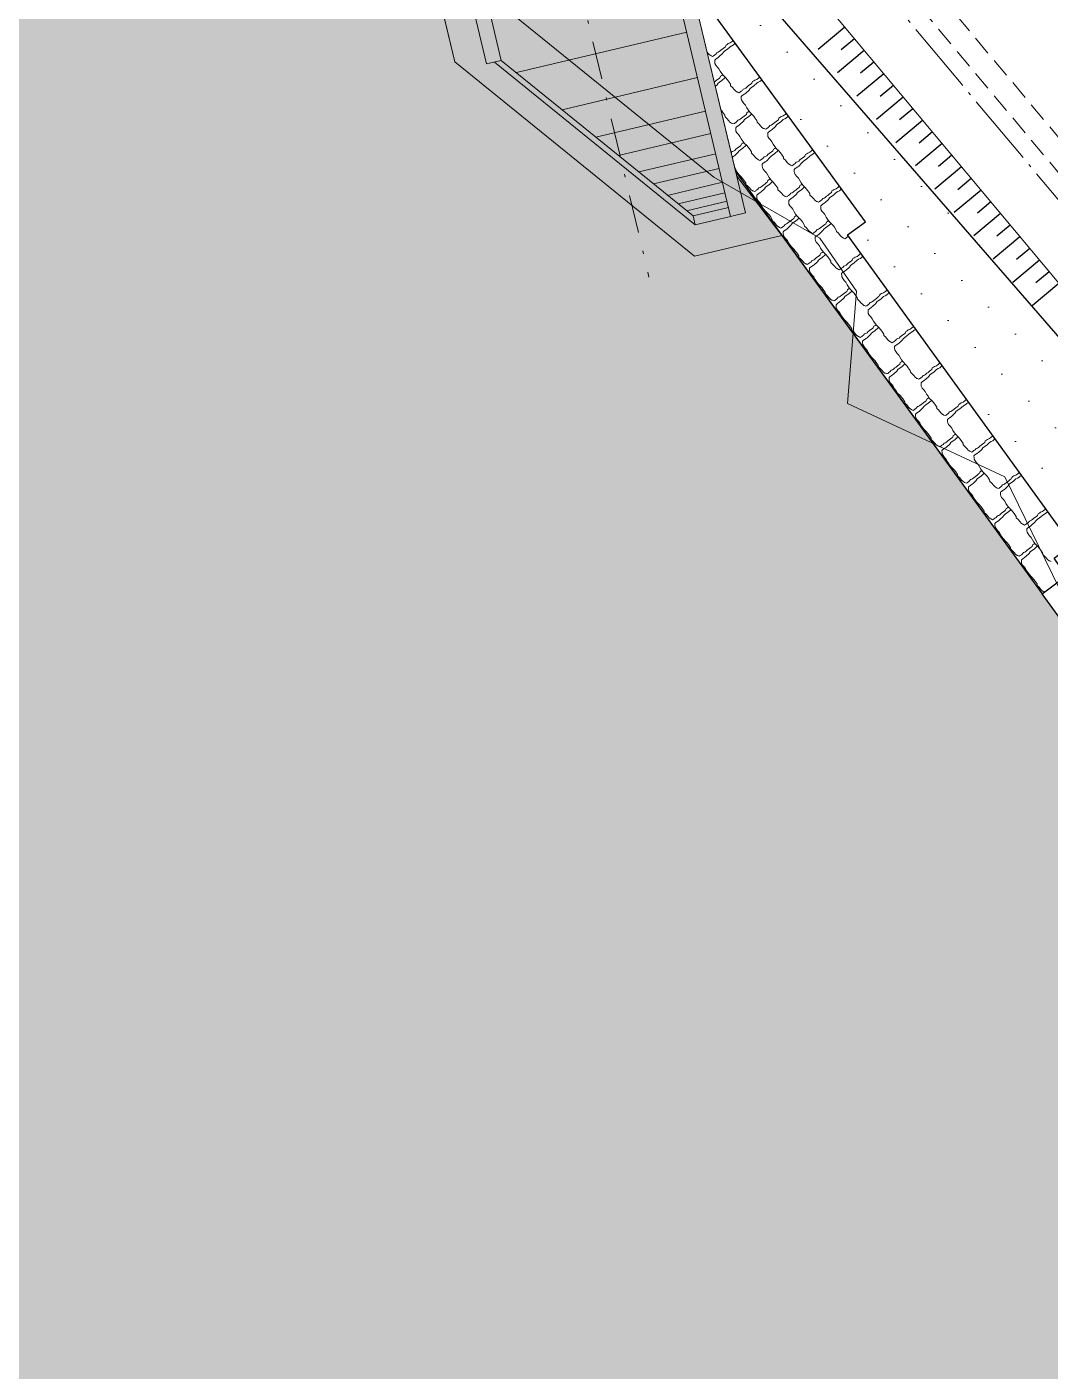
# Model space of a CAD drawing. Header units: millimetres. Extents: x -335 to 64136, y 248 to 109842.
# Drawn here: x 62471.41 to 62505.11, y 108482.03 to 108526.31 of the extents above; entities that cross this region are included whole.
import ezdxf

# ---------------------------------------------------------------- set-up
doc = ezdxf.new("R2010")
doc.units = ezdxf.units.MM
doc.header["$MEASUREMENT"] = 0
for name, pattern in [('ACAD_ISO04W100', [30, 24, -3, 0, -3]), ('NASCOSTA', [9.525, 6.35, -3.175]), ('TRATTOPUNTO2', [0.5, 0.25, -0.125, 0, -0.125])]:
    doc.linetypes.add(name, pattern=pattern)
for name, color, linetype in [('colore lago', 131, 'Continuous'), ('Limite fiume', 6, 'Continuous'), ('LIN010CO', 2, 'Continuous'), ('LIN010TR', 2, 'NASCOSTA'), ('LIN018CO', 6, 'Continuous'), ('LIN018TR', 6, 'NASCOSTA'), ('LIN025CO', 7, 'Continuous'), ('sezioni', 7, 'Continuous'), ('TRATTCOLO-30', 253, 'Continuous'), ('TRATTCOLO-32', 255, 'Continuous')]:
    doc.layers.add(name, color=color, linetype=linetype)
doc.layers.add('Colori bordi', color=5, linetype='Continuous', plot=False)

# ---------------------------------------------------------------- blocks, each defined once
blk = doc.blocks.new('CONTORNO')
at = {"layer": 'Colori bordi', "lineweight": 0, "ltscale": 2, "flags": 128}
blk.add_lwpolyline([(18.407, -96.98), (19.153, -100.108), (27.051, -106.511), (29.932, -105.824), (28.44, -103.877), (26.165, -94.334)], dxfattribs=at)

msp = doc.modelspace()

# ---------------------------------------------------------------- hatches: boundary and pattern name
at = {"layer": 'colore lago', "linetype": 'Continuous', "lineweight": 0}
msp.add_hatch(color=256, dxfattribs=at).paths.add_polyline_path([(62547.91499, 108426.77702), (62544.89699, 108437.007), (62544.49299, 108444.65101), (62545.35599, 108452.69902), (62543.608, 108459.60602), (62537.06, 108468.43101), (62530.397, 108473.86201), (62527.61, 108478.06302), (62523.513, 108483.36202), (62517.305, 108489.50902), (62515.162, 108489.28302), (62513.59, 108490.98702), (62513.852, 108495.24602), (62504.85244, 108507.64068), (62496.28243, 108519.44374), (62493.40134, 108518.75703), (62485.50323, 108525.16045), (62484.75786, 108528.28761), (62471.39669, 108544.2803), (62471.5206, 108544.38094), (62471.307, 108544.63003), (62466.582, 108550.14002), (62461.32301, 108555.66903), (62452.23401, 108564.90801), (62445.975, 108571.35503), (62438.59701, 108578.99302), (62431.96801, 108586.05103), (62422.75901, 108596.38303), (62419.61401, 108600.43002), (62408.57901, 108615.91203), (62402.88304, 108625.04872), (62402.43049, 108624.76773), (62397.58935, 108621.76185), (62392.27136, 108618.45989), (62379.58201, 108610.58103), (62385.61987, 108600.91979), (62400.115, 108577.72602), (62397.69103, 108576.19992), (62399.555, 108573.01303), (62400.542, 108570.99702), (62402.182, 108566.64503), (62403.779, 108562.37603), (62405.518, 108558.22802), (62408.196, 108552.88803), (62411.192, 108547.80703), (62415.156, 108541.54003), (62417.6769, 108537.48116), (62418.985, 108535.37502), (62423.804, 108527.74001), (62427.40072, 108522.06605), (62428.917, 108522.33003), (62431.999, 108520.48303), (62435.209, 108517.10302), (62435.248, 108508.37502), (62442.532, 108497.74502), (62448.327, 108490.27102), (62457.902, 108478.10602), (62469.007, 108462.33101), (62468.88999, 108461.98075), (62477.15199, 108449.84302), (62486.86399, 108436.01101), (62496.88899, 108418.53603), (62504.80013, 108403.97449), (62555.46812, 108403.97449), (62553.62499, 108410.28502), (62549.50299, 108421.57802)])
at = {"layer": 'LIN010CO', "linetype": 'Continuous', "lineweight": 0}
h = msp.add_hatch(dxfattribs=at)
h.set_pattern_fill('DOTS', color=256, scale=20, angle=-45.000005, style=0)
h.set_pattern_definition([(314.9999951, (171133.6853, 46447.6744), (1.325825253, 0.441941625), [0, -1.25])])
h.paths.add_polyline_path([(62504.87832, 108507.60503), (62505.74161, 108508.23184), (62505.35398, 108508.79478), (62505.96296, 108509.25609), (62498.59723, 108519.41793), (62499.16699, 108519.9112), (62493.89378, 108527.02036), (62493.51426, 108526.74447), (62492.51579, 108530.93352), (62507.54294, 108513.61599), (62507.73699, 108513.77811), (62513.18672, 108507.25504), (62513.38076, 108507.41715), (62516.50372, 108503.67913), (62516.0634, 108503.31126), (62524.71508, 108494.74543), (62523.71587, 108493.89952), (62524.20145, 108493.33043), (62513.852, 108495.24602)])
at = {"layer": 'TRATTCOLO-30', "linetype": 'Continuous', "lineweight": 0}
h = msp.add_hatch(color=256, dxfattribs=at)
h.dxf.hatch_style = 1
h.paths.add_polyline_path([(62492.51575, 108530.93355), (62491.79656, 108531.79438), (62491.64349, 108532.43658), (62488.64742, 108531.72246), (62491.33929, 108520.42883), (62493.40131, 108518.75705), (62496.28239, 108519.44377), (62494.79024, 108521.39103)])
h.paths.add_polyline_path([(62488.64742, 108531.72246), (62485.16498, 108530.89241), (62485.62046, 108528.98146), (62484.75782, 108528.28764), (62485.50319, 108525.16047), (62491.33929, 108520.42883)])

# ---------------------------------------------------------------- linework, layer by layer
at = {"layer": 'Colori bordi', "linetype": 'Continuous', "lineweight": 0, "flags": 128}
for points in [[(62513.852, 108495.24602), (62504.85244, 108507.64068), (62496.28243, 108519.44374), (62493.40134, 108518.75703), (62485.50323, 108525.16045), (62484.75786, 108528.28761)], [(62507.206, 108504.157), (62503.622, 108511.48801), (62498.446, 108513.908), (62498.734, 108517.605), (62497.529, 108519.355), (62494.043, 108521.362), (62486.495, 108527.481)]]:
    msp.add_lwpolyline(points, dxfattribs=at)
at = {"layer": 'Limite fiume', "color": 2, "linetype": 'Continuous'}
msp.add_line((62494.75202, 108521.55149), (62504.85244, 108507.64068), dxfattribs=at)
at = {"layer": 'Limite fiume', "color": 2, "linetype": 'Continuous', "flags": 128}
msp.add_lwpolyline([(62504.85244, 108507.64068), (62505.64622, 108508.22919), (62505.25094, 108508.8117), (62505.82974, 108509.251), (62498.44072, 108519.45732), (62499.03421, 108519.89023), (62493.88713, 108526.95035), (62493.52836, 108526.68531), (62492.51579, 108530.93352), (62507.54294, 108513.61599), (62507.73699, 108513.77811), (62513.18672, 108507.25504), (62513.38076, 108507.41715), (62516.50372, 108503.67913), (62516.0634, 108503.31126), (62524.66263, 108494.70167), (62523.71587, 108493.89952), (62524.20145, 108493.33043), (62513.852, 108495.24602)], close=True, dxfattribs=at)
at = {"layer": 'LIN010CO', "linetype": 'Continuous', "lineweight": 0}
for p, q in [((62493.14422, 108526.14045), (62487.53235, 108524.80285)), ((62487.03422, 108525.20671), (62493.35454, 108520.08249)), ((62493.50114, 108524.643), (62489.04081, 108523.57986)), ((62493.76494, 108523.53623), (62490.1557, 108522.67596)), ((62493.94125, 108522.79656), (62490.9008, 108522.07186)), ((62494.09917, 108522.13399), (62491.56825, 108521.53073)), ((62494.21443, 108521.65044), (62492.05534, 108521.13582)), ((62494.3236, 108521.19242), (62492.51673, 108520.76174)), ((62494.40541, 108520.84921), (62492.86247, 108520.48144)), ((62494.47163, 108520.57136), (62493.14235, 108520.25452)), ((62494.52184, 108520.36072), (62493.35454, 108520.08249)), ((62493.35454, 108520.08249), (62493.42409, 108519.79067))]:
    msp.add_line(p, q, dxfattribs=at)
at = {"layer": 'LIN010CO', "linetype": 'Continuous', "lineweight": 0, "flags": 128}
for points in [[(62493.81694, 108525.47461), (62493.84069, 108525.44659), (62493.87948, 108525.40397), (62493.93389, 108525.36664), (62493.93389, 108525.36664), (62493.95165, 108525.36045), (62493.99347, 108525.33975), (62494.02573, 108525.35762), (62494.04653, 108525.37336), (62494.06733, 108525.38909), (62494.10476, 108525.41741), (62494.13691, 108525.46137), (62494.17963, 108525.47406), (62494.21605, 108525.49508), (62494.25866, 108525.53385), (62494.30025, 108525.56532), (62494.34601, 108525.59994), (62494.39176, 108525.63456), (62494.42088, 108525.65659), (62494.43942, 108525.70987), (62494.48001, 108525.73403), (62494.51328, 108525.75921), (62494.57994, 108525.78348), (62494.63817, 108525.82754), (62494.67662, 108525.86317), (62494.67712, 108525.86675)], [(62494.75369, 108525.76171), (62494.74058, 108525.76476), (62494.71979, 108525.74903), (62494.6855, 108525.71654), (62494.62929, 108525.6871), (62494.58039, 108525.65664), (62494.48686, 108525.5728), (62494.40469, 108525.51716), (62494.35893, 108525.48255), (62494.32577, 108525.43129), (62494.21875, 108525.33069), (62494.18548, 108525.30551), (62494.09914, 108525.24674), (62494.06901, 108525.2174), (62494.07036, 108525.14646), (62494.07576, 108525.10475), (62494.10522, 108525.04853), (62494.15659, 108524.98927), (62494.20797, 108524.93001), (62494.249, 108524.84984), (62494.29835, 108524.77597), (62494.35187, 108524.70524), (62494.43045, 108524.62731), (62494.47868, 108524.57222), (62494.5196, 108524.51813), (62494.58469, 108524.42345), (62494.58907, 108524.37444), (62494.65192, 108524.31731), (62494.71273, 108524.24557), (62494.75152, 108524.20295), (62494.80593, 108524.16562), (62494.80593, 108524.16562), (62494.82369, 108524.15943), (62494.86551, 108524.13873), (62494.89778, 108524.1566), (62494.91857, 108524.17234), (62494.93937, 108524.18807), (62494.9768, 108524.21639), (62495.00895, 108524.26035), (62495.05167, 108524.27304), (62495.0881, 108524.29406), (62495.1307, 108524.33283), (62495.17229, 108524.3643), (62495.21805, 108524.39892), (62495.2638, 108524.43354), (62495.29292, 108524.45557), (62495.31146, 108524.50885), (62495.35205, 108524.53301), (62495.38532, 108524.55819), (62495.45198, 108524.58246), (62495.51022, 108524.62652), (62495.54866, 108524.66215), (62495.54972, 108524.66981)], [(62494.05256, 108524.48606), (62494.07663, 108524.50797), (62494.11822, 108524.53944), (62494.16397, 108524.57405), (62494.20973, 108524.60867), (62494.23884, 108524.6307), (62494.25739, 108524.68398), (62494.29797, 108524.70815), (62494.33085, 108524.73302)], [(62494.41594, 108524.64171), (62494.39836, 108524.63076), (62494.30483, 108524.54691), (62494.22265, 108524.49128), (62494.1769, 108524.45666), (62494.14374, 108524.4054), (62494.08496, 108524.35015)], [(62495.63, 108524.5597), (62495.61262, 108524.56374), (62495.59183, 108524.54801), (62495.55754, 108524.51552), (62495.50133, 108524.48608), (62495.45243, 108524.45562), (62495.3589, 108524.37178), (62495.27673, 108524.31614), (62495.23097, 108524.28153), (62495.19781, 108524.23027), (62495.09079, 108524.12967), (62495.05752, 108524.10449), (62494.97118, 108524.04571), (62494.94105, 108524.01638), (62494.94241, 108523.94544), (62494.9478, 108523.90373), (62494.97726, 108523.84751), (62495.02863, 108523.78825), (62495.08001, 108523.72899), (62495.12104, 108523.64882), (62495.17039, 108523.57495), (62495.22391, 108523.50422), (62495.30249, 108523.42629), (62495.35072, 108523.3712), (62495.39164, 108523.31711), (62495.45673, 108523.22243), (62495.46111, 108523.17342), (62495.52396, 108523.11629), (62495.58478, 108523.04455), (62495.62356, 108523.00193), (62495.67797, 108522.9646), (62495.67797, 108522.9646), (62495.69573, 108522.95841), (62495.73755, 108522.93771), (62495.76982, 108522.95558), (62495.79061, 108522.97132), (62495.81141, 108522.98705), (62495.84884, 108523.01537), (62495.881, 108523.05932), (62495.92371, 108523.07202), (62495.96014, 108523.09304), (62496.00274, 108523.13181), (62496.04434, 108523.16328), (62496.09009, 108523.1979), (62496.13584, 108523.23252), (62496.16496, 108523.25454), (62496.18351, 108523.30783), (62496.22409, 108523.33199), (62496.25736, 108523.35717), (62496.32403, 108523.38144), (62496.38226, 108523.4255), (62496.4207, 108523.46113), (62496.42233, 108523.47288)], [(62494.26903, 108523.57787), (62494.29664, 108523.54633), (62494.33756, 108523.49224), (62494.40265, 108523.39757), (62494.40704, 108523.34855), (62494.46988, 108523.29142), (62494.5307, 108523.21968), (62494.56949, 108523.17707), (62494.6239, 108523.13973), (62494.6239, 108523.13973), (62494.64166, 108523.13354), (62494.68348, 108523.11285), (62494.71574, 108523.13071), (62494.73654, 108523.14645), (62494.75734, 108523.16218), (62494.79477, 108523.19051), (62494.82692, 108523.23446), (62494.86964, 108523.24715), (62494.90606, 108523.26817), (62494.94867, 108523.30695), (62494.99026, 108523.33842), (62495.03601, 108523.37303), (62495.08177, 108523.40765), (62495.11088, 108523.42968), (62495.12943, 108523.48296), (62495.17001, 108523.50713), (62495.20289, 108523.532)], [(62495.28798, 108523.44068), (62495.2704, 108523.42974), (62495.17687, 108523.34589), (62495.09469, 108523.29026), (62495.04894, 108523.25564), (62495.01578, 108523.20438), (62494.90876, 108523.10378), (62494.87548, 108523.07861), (62494.78915, 108523.01983), (62494.75902, 108522.99049), (62494.76037, 108522.91955), (62494.76577, 108522.87784), (62494.79522, 108522.82162), (62494.8466, 108522.76236), (62494.89797, 108522.7031), (62494.93901, 108522.62294), (62494.98836, 108522.54906), (62495.04187, 108522.47833), (62495.12045, 108522.40041), (62495.16868, 108522.34531), (62495.2096, 108522.29122), (62495.2747, 108522.19655), (62495.27908, 108522.14753), (62495.34192, 108522.0904), (62495.40274, 108522.01866), (62495.44153, 108521.97605), (62495.49594, 108521.93871), (62495.49594, 108521.93871), (62495.5137, 108521.93252), (62495.55552, 108521.91183), (62495.58778, 108521.92969), (62495.60858, 108521.94543), (62495.62938, 108521.96116), (62495.66681, 108521.98949), (62495.69896, 108522.03344), (62495.74168, 108522.04613), (62495.7781, 108522.06715), (62495.82071, 108522.10593), (62495.8623, 108522.1374), (62495.90806, 108522.17201), (62495.95381, 108522.20663), (62495.98292, 108522.22866), (62496.00147, 108522.28194), (62496.04205, 108522.30611), (62496.07493, 108522.33098)], [(62496.50631, 108523.35769), (62496.48467, 108523.36272), (62496.46387, 108523.34699), (62496.42958, 108523.3145), (62496.37337, 108523.28506), (62496.32447, 108523.2546), (62496.23094, 108523.17075), (62496.14877, 108523.11512), (62496.10301, 108523.08051), (62496.06985, 108523.02925), (62495.96283, 108522.92865), (62495.92956, 108522.90347), (62495.84322, 108522.84469), (62495.8131, 108522.81536), (62495.81445, 108522.74442), (62495.81984, 108522.70271), (62495.8493, 108522.64649), (62495.90067, 108522.58723), (62495.95205, 108522.52797), (62495.99308, 108522.4478), (62496.04244, 108522.37393), (62496.09595, 108522.3032), (62496.17453, 108522.22527), (62496.22276, 108522.17017), (62496.26368, 108522.11609), (62496.32877, 108522.02141), (62496.33316, 108521.9724), (62496.396, 108521.91527), (62496.45682, 108521.84353), (62496.4956, 108521.80091), (62496.55001, 108521.76357), (62496.55001, 108521.76357), (62496.56777, 108521.75739), (62496.60959, 108521.73669), (62496.64186, 108521.75456), (62496.66265, 108521.7703), (62496.68345, 108521.78603), (62496.72089, 108521.81435), (62496.75304, 108521.8583), (62496.79575, 108521.871), (62496.83218, 108521.89202), (62496.87478, 108521.93079), (62496.91638, 108521.96226), (62496.96213, 108521.99688), (62497.00788, 108522.0315), (62497.037, 108522.05352), (62497.05555, 108522.10681), (62497.09613, 108522.13097), (62497.1294, 108522.15615), (62497.19607, 108522.18042), (62497.2543, 108522.22448), (62497.29274, 108522.26011), (62497.29494, 108522.27595)], [(62494.60693, 108522.16023), (62494.61274, 108522.16462), (62494.64489, 108522.20857), (62494.68761, 108522.22127), (62494.72403, 108522.24228), (62494.76663, 108522.28106), (62494.80823, 108522.31253), (62494.85398, 108522.34715), (62494.89973, 108522.38176), (62494.92885, 108522.40379), (62494.9474, 108522.45708), (62494.98798, 108522.48124), (62495.02086, 108522.50611)], [(62495.10594, 108522.4148), (62495.08836, 108522.40385), (62494.99483, 108522.32), (62494.91266, 108522.26437), (62494.86691, 108522.22975), (62494.83374, 108522.17849), (62494.72672, 108522.0779), (62494.69345, 108522.05272), (62494.64106, 108522.01705)], [(62496.16002, 108522.23966), (62496.14244, 108522.22872), (62496.04891, 108522.14487), (62495.96673, 108522.08924), (62495.92098, 108522.05462), (62495.88782, 108522.00336), (62495.7808, 108521.90276), (62495.74752, 108521.87759), (62495.66119, 108521.81881), (62495.63106, 108521.78947), (62495.63241, 108521.71853), (62495.63781, 108521.67682), (62495.66726, 108521.6206), (62495.71864, 108521.56134), (62495.77002, 108521.50208), (62495.81105, 108521.42192), (62495.8604, 108521.34804), (62495.91391, 108521.27731), (62495.9925, 108521.19939), (62496.04072, 108521.14429), (62496.08164, 108521.0902), (62496.14674, 108520.99553), (62496.15112, 108520.94651), (62496.21396, 108520.88938), (62496.27478, 108520.81764), (62496.31357, 108520.77502), (62496.36798, 108520.73769), (62496.36798, 108520.73769), (62496.38574, 108520.7315), (62496.42756, 108520.71081), (62496.45982, 108520.72867), (62496.48062, 108520.74441), (62496.50142, 108520.76014), (62496.53885, 108520.78847), (62496.571, 108520.83242), (62496.61372, 108520.84511), (62496.65014, 108520.86613), (62496.69275, 108520.90491), (62496.73434, 108520.93638), (62496.7801, 108520.97099), (62496.82585, 108521.00561), (62496.85497, 108521.02764), (62496.87351, 108521.08092), (62496.9141, 108521.10509), (62496.94697, 108521.12996)], [(62497.38262, 108522.15568), (62497.35671, 108522.1617), (62497.33591, 108522.14597), (62497.30162, 108522.11348), (62497.24542, 108522.08404), (62497.19651, 108522.05358), (62497.10298, 108521.96973), (62497.02081, 108521.9141), (62496.97506, 108521.87949), (62496.94189, 108521.82823), (62496.83487, 108521.72763), (62496.8016, 108521.70245), (62496.71526, 108521.64367), (62496.68514, 108521.61434), (62496.68649, 108521.5434), (62496.69188, 108521.50169), (62496.72134, 108521.44547), (62496.77271, 108521.38621), (62496.82409, 108521.32695), (62496.86512, 108521.24678), (62496.91448, 108521.17291), (62496.96799, 108521.10218), (62497.04657, 108521.02425), (62497.0948, 108520.96915), (62497.13572, 108520.91507), (62497.20081, 108520.82039), (62497.2052, 108520.77138), (62497.26804, 108520.71425), (62497.32886, 108520.64251), (62497.36764, 108520.59989), (62497.42205, 108520.56255), (62497.42205, 108520.56255), (62497.43982, 108520.55637), (62497.48164, 108520.53567), (62497.5139, 108520.55354), (62497.5347, 108520.56928), (62497.55549, 108520.58501), (62497.59293, 108520.61333), (62497.62508, 108520.65728), (62497.6678, 108520.66998), (62497.70422, 108520.69099), (62497.74682, 108520.72977), (62497.78842, 108520.76124), (62497.83417, 108520.79586), (62497.87992, 108520.83048), (62497.90904, 108520.8525), (62497.92759, 108520.90579), (62497.96817, 108520.92995), (62498.00145, 108520.95513), (62498.06811, 108520.9794), (62498.12634, 108521.02346), (62498.16479, 108521.05909), (62498.16754, 108521.07902)], [(62494.72739, 108521.65485), (62494.75697, 108521.59705), (62494.80633, 108521.52317), (62494.85984, 108521.45245), (62494.93842, 108521.37452), (62494.98665, 108521.31942), (62495.02757, 108521.26534), (62495.09266, 108521.17066), (62495.09705, 108521.12164), (62495.15989, 108521.06452), (62495.22071, 108520.99278), (62495.25949, 108520.95016), (62495.3139, 108520.91282), (62495.3139, 108520.91282), (62495.33167, 108520.90663), (62495.37349, 108520.88594), (62495.40575, 108520.90381), (62495.42655, 108520.91954), (62495.44734, 108520.93528), (62495.48478, 108520.9636), (62495.51693, 108521.00755), (62495.55965, 108521.02025), (62495.59607, 108521.04126), (62495.63867, 108521.08004), (62495.68027, 108521.11151), (62495.72602, 108521.14613), (62495.77177, 108521.18074), (62495.80089, 108521.20277), (62495.81944, 108521.25606), (62495.86002, 108521.28022), (62495.8929, 108521.30509)], [(62495.97798, 108521.21378), (62495.96041, 108521.20283), (62495.86688, 108521.11898), (62495.7847, 108521.06335), (62495.73895, 108521.02873), (62495.70578, 108520.97747), (62495.59877, 108520.87688), (62495.56549, 108520.8517), (62495.47916, 108520.79292), (62495.44903, 108520.76358), (62495.45038, 108520.69264), (62495.45578, 108520.65093), (62495.48523, 108520.59471), (62495.53661, 108520.53546), (62495.58798, 108520.4762), (62495.62902, 108520.39603), (62495.67837, 108520.32215), (62495.73188, 108520.25143), (62495.81046, 108520.1735), (62495.85869, 108520.1184), (62495.89961, 108520.06432), (62495.9647, 108519.96964), (62495.96909, 108519.92062), (62496.03193, 108519.8635), (62496.09275, 108519.79176), (62496.13153, 108519.74914), (62496.18594, 108519.7118), (62496.18594, 108519.7118), (62496.20371, 108519.70561), (62496.24553, 108519.68492), (62496.27779, 108519.70279), (62496.29859, 108519.71852), (62496.31938, 108519.73426), (62496.35682, 108519.76258), (62496.38897, 108519.80653), (62496.43169, 108519.81923), (62496.46811, 108519.84024), (62496.51072, 108519.87902), (62496.55231, 108519.91049), (62496.59806, 108519.94511), (62496.64382, 108519.97972), (62496.67293, 108520.00175), (62496.69148, 108520.05504), (62496.73206, 108520.0792), (62496.76494, 108520.10407)], [(62497.03206, 108521.03864), (62497.01448, 108521.0277), (62496.92095, 108520.94385), (62496.83878, 108520.88822), (62496.79302, 108520.8536), (62496.75986, 108520.80234), (62496.65284, 108520.70174), (62496.61957, 108520.67657), (62496.53323, 108520.61779), (62496.5031, 108520.58845), (62496.50445, 108520.51751), (62496.50985, 108520.4758), (62496.5393, 108520.41958), (62496.59068, 108520.36032), (62496.64206, 108520.30106), (62496.68309, 108520.22089), (62496.73244, 108520.14702), (62496.78596, 108520.07629), (62496.86454, 108519.99837), (62496.91276, 108519.94327), (62496.95369, 108519.88918), (62497.01878, 108519.79451), (62497.02316, 108519.74549), (62497.08601, 108519.68836), (62497.14682, 108519.61662), (62497.18561, 108519.574), (62497.24002, 108519.53667), (62497.24002, 108519.53667), (62497.25778, 108519.53048), (62497.2996, 108519.50979), (62497.33187, 108519.52765), (62497.35266, 108519.54339), (62497.37346, 108519.55912), (62497.41089, 108519.58745), (62497.44304, 108519.6314), (62497.48576, 108519.64409), (62497.52218, 108519.66511), (62497.56479, 108519.70389), (62497.60638, 108519.73536), (62497.65214, 108519.76997), (62497.69789, 108519.80459), (62497.72701, 108519.82662), (62497.74555, 108519.8799), (62497.78614, 108519.90407), (62497.81901, 108519.92894)], [(62498.25893, 108520.95366), (62498.22875, 108520.96068), (62498.20795, 108520.94495), (62498.17366, 108520.91246), (62498.11746, 108520.88302), (62498.06856, 108520.85256), (62497.97503, 108520.76871), (62497.89285, 108520.71308), (62497.8471, 108520.67847), (62497.81393, 108520.62721), (62497.70692, 108520.52661), (62497.67364, 108520.50143), (62497.58731, 108520.44265), (62497.55718, 108520.41332), (62497.55853, 108520.34238), (62497.56393, 108520.30067), (62497.59338, 108520.24445), (62497.64476, 108520.18519), (62497.69613, 108520.12593), (62497.73717, 108520.04576), (62497.78652, 108519.97189), (62497.84003, 108519.90116), (62497.91861, 108519.82323), (62497.96684, 108519.76813), (62498.00776, 108519.71405), (62498.07285, 108519.61937), (62498.07724, 108519.57035), (62498.14008, 108519.51323), (62498.2009, 108519.44149), (62498.23968, 108519.39887), (62498.29409, 108519.36153), (62498.29409, 108519.36153), (62498.31186, 108519.35535), (62498.35368, 108519.33465), (62498.38594, 108519.35252), (62498.40674, 108519.36826), (62498.42753, 108519.38399), (62498.46497, 108519.41231), (62498.46916, 108519.41804)], [(62496.85002, 108520.01276), (62496.83245, 108520.00181), (62496.73892, 108519.91796), (62496.65674, 108519.86233), (62496.61099, 108519.82771), (62496.57783, 108519.77645), (62496.47081, 108519.67586), (62496.43753, 108519.65068), (62496.3512, 108519.5919), (62496.32107, 108519.56256), (62496.32242, 108519.49162), (62496.32782, 108519.44991), (62496.35727, 108519.39369), (62496.40865, 108519.33444), (62496.46002, 108519.27518), (62496.50106, 108519.19501), (62496.55041, 108519.12113), (62496.60392, 108519.05041), (62496.6825, 108518.97248), (62496.73073, 108518.91738), (62496.77165, 108518.8633), (62496.83674, 108518.76862), (62496.84113, 108518.7196), (62496.90397, 108518.66248), (62496.96479, 108518.59074), (62497.00358, 108518.54812), (62497.05799, 108518.51078), (62497.05799, 108518.51078), (62497.07575, 108518.50459), (62497.11757, 108518.4839), (62497.14983, 108518.50177), (62497.17063, 108518.5175), (62497.19143, 108518.53324), (62497.22886, 108518.56156), (62497.26101, 108518.60551), (62497.30373, 108518.61821), (62497.34015, 108518.63922), (62497.38276, 108518.678), (62497.42435, 108518.70947), (62497.4701, 108518.74409), (62497.51586, 108518.7787), (62497.54497, 108518.80073), (62497.56352, 108518.85402), (62497.6041, 108518.87818), (62497.63698, 108518.90305)], [(62497.9041, 108519.83762), (62497.88652, 108519.82668), (62497.79299, 108519.74283), (62497.71082, 108519.6872), (62497.66506, 108519.65258), (62497.6319, 108519.60132), (62497.52488, 108519.50072), (62497.49161, 108519.47555), (62497.40527, 108519.41677), (62497.37514, 108519.38743), (62497.37649, 108519.31649), (62497.38189, 108519.27478), (62497.41135, 108519.21856), (62497.46272, 108519.1593), (62497.5141, 108519.10004), (62497.55513, 108519.01987), (62497.60448, 108518.946), (62497.658, 108518.87527), (62497.73658, 108518.79735), (62497.78481, 108518.74225), (62497.82573, 108518.68816), (62497.89082, 108518.59349), (62497.8952, 108518.54447), (62497.95805, 108518.48734), (62498.01887, 108518.4156), (62498.05765, 108518.37298), (62498.11206, 108518.33565), (62498.11206, 108518.33565), (62498.12982, 108518.32946), (62498.17164, 108518.30876), (62498.20391, 108518.32663), (62498.2247, 108518.34237), (62498.2455, 108518.3581), (62498.28293, 108518.38643), (62498.31508, 108518.43038), (62498.3578, 108518.44307), (62498.39423, 108518.46409), (62498.43683, 108518.50286), (62498.47843, 108518.53433), (62498.52418, 108518.56895), (62498.56993, 108518.60357), (62498.59905, 108518.6256), (62498.61759, 108518.67888), (62498.65818, 108518.70305), (62498.69145, 108518.72822), (62498.75812, 108518.75249), (62498.81635, 108518.79655), (62498.85479, 108518.83218), (62498.85884, 108518.86141), (62498.85932, 108518.87912)], [(62497.72207, 108518.81174), (62497.70449, 108518.80079), (62497.61096, 108518.71694), (62497.52878, 108518.66131), (62497.48303, 108518.62669), (62497.44987, 108518.57543), (62497.34285, 108518.47484), (62497.30957, 108518.44966), (62497.22324, 108518.39088), (62497.19311, 108518.36154), (62497.19446, 108518.2906), (62497.19986, 108518.24889), (62497.22931, 108518.19267), (62497.28069, 108518.13341), (62497.33206, 108518.07416), (62497.3731, 108517.99399), (62497.42245, 108517.92011), (62497.47596, 108517.84939), (62497.55454, 108517.77146), (62497.60277, 108517.71636), (62497.64369, 108517.66228), (62497.70878, 108517.5676), (62497.71317, 108517.51858), (62497.77601, 108517.46146), (62497.83683, 108517.38972), (62497.87562, 108517.3471), (62497.93003, 108517.30976), (62497.93003, 108517.30976), (62497.94779, 108517.30357), (62497.98961, 108517.28288), (62498.02187, 108517.30075), (62498.04267, 108517.31648), (62498.06347, 108517.33222), (62498.1009, 108517.36054), (62498.13305, 108517.40449), (62498.17577, 108517.41719), (62498.21219, 108517.4382), (62498.2548, 108517.47698), (62498.29639, 108517.50845), (62498.34214, 108517.54306), (62498.3879, 108517.57768), (62498.41701, 108517.59971), (62498.43556, 108517.653), (62498.47614, 108517.67716), (62498.50902, 108517.70203)], [(62499.0219, 108518.65455), (62498.97733, 108518.69958), (62498.95844, 108518.72455), (62498.91876, 108518.73377), (62498.89796, 108518.71804), (62498.86367, 108518.68556), (62498.80746, 108518.65611), (62498.75856, 108518.62566), (62498.66503, 108518.54181), (62498.58286, 108518.48617), (62498.5371, 108518.45156), (62498.50394, 108518.4003), (62498.39692, 108518.2997), (62498.36365, 108518.27453), (62498.27731, 108518.21575), (62498.24719, 108518.18641), (62498.24854, 108518.11547), (62498.25393, 108518.07376), (62498.28339, 108518.01754), (62498.33476, 108517.95828), (62498.38614, 108517.89902), (62498.42717, 108517.81885), (62498.47653, 108517.74498), (62498.53004, 108517.67425), (62498.60862, 108517.59633), (62498.65685, 108517.54123), (62498.69777, 108517.48714), (62498.76286, 108517.39247), (62498.76724, 108517.34345), (62498.83009, 108517.28632), (62498.89091, 108517.21458), (62498.92969, 108517.17196), (62498.9841, 108517.13463), (62498.9841, 108517.13463), (62499.00186, 108517.12844), (62499.04368, 108517.10774), (62499.07595, 108517.12561), (62499.09674, 108517.14135), (62499.11754, 108517.15708), (62499.15498, 108517.18541), (62499.18713, 108517.22936), (62499.22984, 108517.24205), (62499.26627, 108517.26307), (62499.30887, 108517.30184), (62499.35047, 108517.33331), (62499.39622, 108517.36793), (62499.44197, 108517.40255), (62499.47109, 108517.42458), (62499.48964, 108517.47786), (62499.53022, 108517.50203), (62499.56349, 108517.5272), (62499.63016, 108517.55147), (62499.68839, 108517.59553), (62499.72683, 108517.63116), (62499.73088, 108517.66039), (62499.73127, 108517.67471)], [(62498.59411, 108517.61072), (62498.57653, 108517.59977), (62498.483, 108517.51592), (62498.40082, 108517.46029), (62498.35507, 108517.42567), (62498.32191, 108517.37441), (62498.21489, 108517.27382), (62498.18161, 108517.24864), (62498.09528, 108517.18986), (62498.06515, 108517.16052), (62498.0665, 108517.08958), (62498.0719, 108517.04787), (62498.10135, 108516.99165), (62498.15273, 108516.93239), (62498.20411, 108516.87314), (62498.24514, 108516.79297), (62498.29449, 108516.71909), (62498.348, 108516.64837), (62498.42659, 108516.57044), (62498.47481, 108516.51534), (62498.51573, 108516.46126), (62498.58083, 108516.36658), (62498.58521, 108516.31756), (62498.64805, 108516.26044), (62498.70887, 108516.18869), (62498.74766, 108516.14608), (62498.80207, 108516.10874), (62498.80207, 108516.10874), (62498.81983, 108516.10255), (62498.86165, 108516.08186), (62498.89391, 108516.09973), (62498.91471, 108516.11546), (62498.93551, 108516.1312), (62498.97294, 108516.15952), (62499.00509, 108516.20347), (62499.04781, 108516.21617), (62499.08423, 108516.23718), (62499.12684, 108516.27596), (62499.16843, 108516.30743), (62499.21419, 108516.34204), (62499.25994, 108516.37666), (62499.28905, 108516.39869), (62499.3076, 108516.45198), (62499.34818, 108516.47614), (62499.38106, 108516.50101)], [(62499.88447, 108517.4631), (62499.84937, 108517.49856), (62499.83048, 108517.52353), (62499.7908, 108517.53275), (62499.77, 108517.51702), (62499.73571, 108517.48454), (62499.67951, 108517.45509), (62499.6306, 108517.42464), (62499.53707, 108517.34079), (62499.4549, 108517.28515), (62499.40915, 108517.25054), (62499.37598, 108517.19928), (62499.26896, 108517.09868), (62499.23569, 108517.07351), (62499.14935, 108517.01473), (62499.11923, 108516.98539), (62499.12058, 108516.91445), (62499.12597, 108516.87274), (62499.15543, 108516.81652), (62499.2068, 108516.75726), (62499.25818, 108516.698), (62499.29921, 108516.61783), (62499.34857, 108516.54396), (62499.40208, 108516.47323), (62499.48066, 108516.39531), (62499.52889, 108516.34021), (62499.56981, 108516.28612), (62499.6349, 108516.19145), (62499.63929, 108516.14243), (62499.70213, 108516.0853), (62499.76295, 108516.01356), (62499.80173, 108515.97094), (62499.85614, 108515.93361), (62499.85614, 108515.93361), (62499.87391, 108515.92742), (62499.91572, 108515.90672), (62499.94799, 108515.92459), (62499.96879, 108515.94033), (62499.98958, 108515.95606), (62500.02702, 108515.98439), (62500.05917, 108516.02834), (62500.10189, 108516.04103), (62500.13831, 108516.06205), (62500.18091, 108516.10082), (62500.22251, 108516.13229), (62500.26826, 108516.16691), (62500.31401, 108516.20153), (62500.34313, 108516.22356), (62500.36168, 108516.27684), (62500.40226, 108516.30101), (62500.43553, 108516.32618), (62500.5022, 108516.35045), (62500.56043, 108516.39451), (62500.59888, 108516.43014), (62500.60292, 108516.45937), (62500.60322, 108516.4703)], [(62499.46615, 108516.4097), (62499.44857, 108516.39875), (62499.35504, 108516.3149), (62499.27286, 108516.25927), (62499.22711, 108516.22465), (62499.19395, 108516.17339), (62499.08693, 108516.0728), (62499.05366, 108516.04762), (62498.96732, 108515.98884), (62498.93719, 108515.9595), (62498.93854, 108515.88856), (62498.94394, 108515.84685), (62498.97339, 108515.79063), (62499.02477, 108515.73137), (62499.07615, 108515.67212), (62499.11718, 108515.59195), (62499.16653, 108515.51807), (62499.22004, 108515.44735), (62499.29863, 108515.36942), (62499.34685, 108515.31432), (62499.38778, 108515.26024), (62499.45287, 108515.16556), (62499.45725, 108515.11654), (62499.52009, 108515.05942), (62499.58091, 108514.98767), (62499.6197, 108514.94506), (62499.67411, 108514.90772), (62499.67411, 108514.90772), (62499.69187, 108514.90153), (62499.73369, 108514.88084), (62499.76595, 108514.89871), (62499.78675, 108514.91444), (62499.80755, 108514.93018), (62499.84498, 108514.9585), (62499.87713, 108515.00245), (62499.91985, 108515.01514), (62499.95627, 108515.03616), (62499.99888, 108515.07494), (62500.04047, 108515.10641), (62500.08623, 108515.14102), (62500.13198, 108515.17564), (62500.1611, 108515.19767), (62500.17964, 108515.25096), (62500.22023, 108515.27512), (62500.2531, 108515.29999)], [(62500.74703, 108516.27165), (62500.72141, 108516.29754), (62500.70252, 108516.32251), (62500.66284, 108516.33173), (62500.64204, 108516.316), (62500.60775, 108516.28352), (62500.55155, 108516.25407), (62500.50264, 108516.22362), (62500.40912, 108516.13977), (62500.32694, 108516.08413), (62500.28119, 108516.04952), (62500.24802, 108515.99826), (62500.141, 108515.89766), (62500.10773, 108515.87249), (62500.02139, 108515.81371), (62499.99127, 108515.78437), (62499.99262, 108515.71343), (62499.99801, 108515.67172), (62500.02747, 108515.6155), (62500.07885, 108515.55624), (62500.13022, 108515.49698), (62500.17126, 108515.41681), (62500.22061, 108515.34294), (62500.27412, 108515.27221), (62500.3527, 108515.19429), (62500.40093, 108515.13919), (62500.44185, 108515.0851), (62500.50694, 108514.99043), (62500.51133, 108514.94141), (62500.57417, 108514.88428), (62500.63499, 108514.81254), (62500.67377, 108514.76992), (62500.72818, 108514.73259), (62500.72818, 108514.73259), (62500.74595, 108514.7264), (62500.78777, 108514.7057), (62500.82003, 108514.72357), (62500.84083, 108514.73931), (62500.86162, 108514.75504), (62500.89906, 108514.78337), (62500.93121, 108514.82732), (62500.97393, 108514.84001), (62501.01035, 108514.86103), (62501.05295, 108514.8998), (62501.09455, 108514.93127), (62501.1403, 108514.96589), (62501.18605, 108515.00051), (62501.21517, 108515.02254), (62501.23372, 108515.07582), (62501.2743, 108515.09998), (62501.30758, 108515.12516), (62501.37424, 108515.14943), (62501.43247, 108515.19349), (62501.47092, 108515.22912), (62501.47496, 108515.25835), (62501.47517, 108515.26589)], [(62500.33819, 108515.20868), (62500.32061, 108515.19773), (62500.22708, 108515.11388), (62500.14491, 108515.05825), (62500.09915, 108515.02363), (62500.06599, 108514.97237), (62499.95897, 108514.87178), (62499.9257, 108514.8466), (62499.83936, 108514.78782), (62499.80923, 108514.75848), (62499.81058, 108514.68754), (62499.81598, 108514.64583), (62499.84544, 108514.58961), (62499.89681, 108514.53035), (62499.94819, 108514.4711), (62499.98922, 108514.39093), (62500.03857, 108514.31705), (62500.09209, 108514.24633), (62500.17067, 108514.1684), (62500.2189, 108514.1133), (62500.25982, 108514.05921), (62500.32491, 108513.96454), (62500.32929, 108513.91552), (62500.39214, 108513.8584), (62500.45296, 108513.78665), (62500.49174, 108513.74404), (62500.54615, 108513.7067), (62500.54615, 108513.7067), (62500.56391, 108513.70051), (62500.60573, 108513.67982), (62500.638, 108513.69769), (62500.65879, 108513.71342), (62500.67959, 108513.72916), (62500.71702, 108513.75748), (62500.74917, 108513.80143), (62500.79189, 108513.81412), (62500.82832, 108513.83514), (62500.87092, 108513.87392), (62500.91251, 108513.90539), (62500.95827, 108513.94), (62501.00402, 108513.97462), (62501.03314, 108513.99665), (62501.05168, 108514.04994), (62501.09227, 108514.0741), (62501.12514, 108514.09897)], [(62501.60959, 108515.08021), (62501.59345, 108515.09652), (62501.57456, 108515.12149), (62501.53488, 108515.13071), (62501.51408, 108515.11498), (62501.4798, 108515.08249), (62501.42359, 108515.05305), (62501.37469, 108515.0226), (62501.28116, 108514.93875), (62501.19898, 108514.88311), (62501.15323, 108514.8485), (62501.12007, 108514.79724), (62501.01305, 108514.69664), (62500.97977, 108514.67147), (62500.89344, 108514.61269), (62500.86331, 108514.58335), (62500.86466, 108514.51241), (62500.87006, 108514.4707), (62500.89951, 108514.41448), (62500.95089, 108514.35522), (62501.00226, 108514.29596), (62501.0433, 108514.21579), (62501.09265, 108514.14192), (62501.14616, 108514.07119), (62501.22474, 108513.99327), (62501.27297, 108513.93817), (62501.31389, 108513.88408), (62501.37898, 108513.78941), (62501.38337, 108513.74039), (62501.44621, 108513.68326), (62501.50703, 108513.61152), (62501.54582, 108513.5689), (62501.60023, 108513.53157), (62501.60023, 108513.53157), (62501.61799, 108513.52538), (62501.65981, 108513.50468), (62501.69207, 108513.52255), (62501.71287, 108513.53829), (62501.73366, 108513.55402), (62501.7711, 108513.58235), (62501.80325, 108513.6263), (62501.84597, 108513.63899), (62501.88239, 108513.66001), (62501.925, 108513.69878), (62501.96659, 108513.73025), (62502.01234, 108513.76487), (62502.0581, 108513.79949), (62502.08721, 108513.82152), (62502.10576, 108513.8748), (62502.14634, 108513.89896), (62502.17962, 108513.92414), (62502.24628, 108513.94841), (62502.30451, 108513.99247), (62502.34296, 108514.0281), (62502.347, 108514.05733), (62502.34712, 108514.06149)], [(62501.21023, 108514.00766), (62501.19265, 108513.99671), (62501.09912, 108513.91286), (62501.01695, 108513.85723), (62500.97119, 108513.82261), (62500.93803, 108513.77135), (62500.83101, 108513.67076), (62500.79774, 108513.64558), (62500.7114, 108513.5868), (62500.68127, 108513.55746), (62500.68263, 108513.48652), (62500.68802, 108513.44481), (62500.71748, 108513.38859), (62500.76885, 108513.32933), (62500.82023, 108513.27008), (62500.86126, 108513.18991), (62500.91061, 108513.11603), (62500.96413, 108513.04531), (62501.04271, 108512.96738), (62501.09094, 108512.91228), (62501.13186, 108512.85819), (62501.19695, 108512.76352), (62501.20133, 108512.7145), (62501.26418, 108512.65738), (62501.325, 108512.58563), (62501.36378, 108512.54302), (62501.41819, 108512.50568), (62501.41819, 108512.50568), (62501.43595, 108512.49949), (62501.47777, 108512.4788), (62501.51004, 108512.49667), (62501.53083, 108512.5124), (62501.55163, 108512.52814), (62501.58907, 108512.55646), (62501.62122, 108512.60041), (62501.66393, 108512.6131), (62501.70036, 108512.63412), (62501.74296, 108512.6729), (62501.78456, 108512.70437), (62501.83031, 108512.73898), (62501.87606, 108512.7736), (62501.90518, 108512.79563), (62501.92373, 108512.84892), (62501.96431, 108512.87308), (62501.99718, 108512.89795)], [(62502.47216, 108513.88876), (62502.46549, 108513.8955), (62502.4466, 108513.92047), (62502.40692, 108513.92969), (62502.38612, 108513.91396), (62502.35184, 108513.88147), (62502.29563, 108513.85203), (62502.24673, 108513.82158), (62502.1532, 108513.73773), (62502.07102, 108513.68209), (62502.02527, 108513.64748), (62501.99211, 108513.59622), (62501.88509, 108513.49562), (62501.85181, 108513.47045), (62501.76548, 108513.41167), (62501.73535, 108513.38233), (62501.7367, 108513.31139), (62501.7421, 108513.26968), (62501.77155, 108513.21346), (62501.82293, 108513.1542), (62501.8743, 108513.09494), (62501.91534, 108513.01477), (62501.96469, 108512.9409), (62502.0182, 108512.87017), (62502.09678, 108512.79225), (62502.14501, 108512.73715), (62502.18593, 108512.68306), (62502.25102, 108512.58839), (62502.25541, 108512.53937), (62502.31825, 108512.48224), (62502.37907, 108512.4105), (62502.41786, 108512.36788), (62502.47227, 108512.33055), (62502.47227, 108512.33055), (62502.49003, 108512.32436), (62502.53185, 108512.30366), (62502.56411, 108512.32153), (62502.58491, 108512.33727), (62502.60571, 108512.353), (62502.64314, 108512.38133), (62502.67529, 108512.42528), (62502.71801, 108512.43797), (62502.75443, 108512.45899), (62502.79704, 108512.49776), (62502.83863, 108512.52923), (62502.88438, 108512.56385), (62502.93014, 108512.59847), (62502.95925, 108512.6205), (62502.9778, 108512.67378), (62503.01838, 108512.69794), (62503.05166, 108512.72312), (62503.11832, 108512.74739), (62503.17655, 108512.79145), (62503.215, 108512.82708), (62503.21904, 108512.85631), (62503.21907, 108512.85708)], [(62502.08227, 108512.80664), (62502.06469, 108512.79569), (62501.97116, 108512.71184), (62501.88899, 108512.65621), (62501.84324, 108512.62159), (62501.81007, 108512.57033), (62501.70305, 108512.46974), (62501.66978, 108512.44456), (62501.58344, 108512.38578), (62501.55332, 108512.35644), (62501.55467, 108512.2855), (62501.56006, 108512.24379), (62501.58952, 108512.18757), (62501.64089, 108512.12831), (62501.69227, 108512.06905), (62501.7333, 108511.98889), (62501.78266, 108511.91501), (62501.83617, 108511.84429), (62501.91475, 108511.76636), (62501.96298, 108511.71126), (62502.0039, 108511.65717), (62502.06899, 108511.5625), (62502.07338, 108511.51348), (62502.13622, 108511.45635), (62502.19704, 108511.38461), (62502.23582, 108511.342), (62502.29023, 108511.30466), (62502.29023, 108511.30466), (62502.30799, 108511.29847), (62502.34981, 108511.27778), (62502.38208, 108511.29565), (62502.40288, 108511.31138), (62502.42367, 108511.32712), (62502.46111, 108511.35544), (62502.49326, 108511.39939), (62502.53598, 108511.41208), (62502.5724, 108511.4331), (62502.615, 108511.47188), (62502.6566, 108511.50335), (62502.70235, 108511.53796), (62502.7481, 108511.57258), (62502.77722, 108511.59461), (62502.79577, 108511.6479), (62502.83635, 108511.67206), (62502.86923, 108511.69693)], [(62503.32006, 108512.71758), (62503.31864, 108512.71945), (62503.27896, 108512.72867), (62503.25816, 108512.71294), (62503.22388, 108512.68045), (62503.16767, 108512.65101), (62503.11877, 108512.62056), (62503.02524, 108512.53671), (62502.94306, 108512.48107), (62502.89731, 108512.44646), (62502.86415, 108512.3952), (62502.75713, 108512.2946), (62502.72385, 108512.26943), (62502.63752, 108512.21065), (62502.60739, 108512.18131), (62502.60874, 108512.11037), (62502.61414, 108512.06866), (62502.64359, 108512.01244), (62502.69497, 108511.95318), (62502.74634, 108511.89392), (62502.78738, 108511.81375), (62502.83673, 108511.73988), (62502.89024, 108511.66915), (62502.96882, 108511.59123), (62503.01705, 108511.53613), (62503.05797, 108511.48204), (62503.12307, 108511.38737), (62503.12745, 108511.33835), (62503.19029, 108511.28122), (62503.25111, 108511.20948), (62503.2899, 108511.16686), (62503.34431, 108511.12953), (62503.34431, 108511.12953), (62503.36207, 108511.12334), (62503.40389, 108511.10264), (62503.43615, 108511.12051), (62503.45695, 108511.13625), (62503.47775, 108511.15198), (62503.51518, 108511.18031), (62503.54733, 108511.22426), (62503.59005, 108511.23695), (62503.62647, 108511.25797), (62503.66908, 108511.29674), (62503.71067, 108511.32821), (62503.75643, 108511.36283), (62503.80218, 108511.39745), (62503.83129, 108511.41948), (62503.84984, 108511.47276), (62503.89042, 108511.49692), (62503.9237, 108511.5221), (62503.99036, 108511.54637), (62504.04859, 108511.59043), (62504.08704, 108511.62606), (62504.09077, 108511.65301)], [(62502.95431, 108511.60562), (62502.93673, 108511.59467), (62502.8432, 108511.51082), (62502.76103, 108511.45519), (62502.71528, 108511.42057), (62502.68211, 108511.36931), (62502.57509, 108511.26871), (62502.54182, 108511.24354), (62502.45548, 108511.18476), (62502.42536, 108511.15542), (62502.42671, 108511.08448), (62502.4321, 108511.04277), (62502.46156, 108510.98655), (62502.51294, 108510.92729), (62502.56431, 108510.86803), (62502.60534, 108510.78787), (62502.6547, 108510.71399), (62502.70821, 108510.64327), (62502.78679, 108510.56534), (62502.83502, 108510.51024), (62502.87594, 108510.45615), (62502.94103, 108510.36148), (62502.94542, 108510.31246), (62503.00826, 108510.25533), (62503.06908, 108510.18359), (62503.10786, 108510.14098), (62503.16227, 108510.10364), (62503.16227, 108510.10364), (62503.18004, 108510.09745), (62503.22186, 108510.07676), (62503.25412, 108510.09463), (62503.27492, 108510.11036), (62503.29571, 108510.1261), (62503.33315, 108510.15442), (62503.3653, 108510.19837), (62503.40802, 108510.21106), (62503.44444, 108510.23208), (62503.48704, 108510.27086), (62503.52864, 108510.30233), (62503.57439, 108510.33694), (62503.62014, 108510.37156), (62503.64926, 108510.39359), (62503.66781, 108510.44687), (62503.70839, 108510.47104), (62503.74127, 108510.49591)], [(62504.1877, 108511.51912), (62504.151, 108511.52765), (62504.13021, 108511.51192), (62504.09592, 108511.47943), (62504.03971, 108511.44999), (62503.99081, 108511.41953), (62503.89728, 108511.33569), (62503.8151, 108511.28005), (62503.76935, 108511.24544), (62503.73619, 108511.19418), (62503.62917, 108511.09358), (62503.59589, 108511.06841), (62503.50956, 108511.00963), (62503.47943, 108510.98029), (62503.48078, 108510.90935), (62503.48618, 108510.86764), (62503.51563, 108510.81142), (62503.56701, 108510.75216), (62503.61839, 108510.6929), (62503.65942, 108510.61273), (62503.70877, 108510.53886), (62503.76228, 108510.46813), (62503.84087, 108510.39021), (62503.88909, 108510.33511), (62503.93001, 108510.28102), (62503.99511, 108510.18635), (62503.99949, 108510.13733), (62504.06233, 108510.0802), (62504.12315, 108510.00846), (62504.16194, 108509.96584), (62504.21635, 108509.92851), (62504.21635, 108509.92851), (62504.23411, 108509.92232), (62504.27593, 108509.90162), (62504.30819, 108509.91949), (62504.32899, 108509.93523), (62504.34979, 108509.95096), (62504.38722, 108509.97928), (62504.41937, 108510.02324), (62504.46209, 108510.03593), (62504.49851, 108510.05695), (62504.54112, 108510.09572), (62504.58271, 108510.12719), (62504.62847, 108510.16181), (62504.67422, 108510.19643), (62504.70334, 108510.21846), (62504.72188, 108510.27174), (62504.76247, 108510.2959), (62504.79574, 108510.32108), (62504.8624, 108510.34535), (62504.92063, 108510.38941), (62504.95908, 108510.42504), (62504.9624, 108510.44904)], [(62503.82635, 108510.4046), (62503.80878, 108510.39365), (62503.71525, 108510.3098), (62503.63307, 108510.25417), (62503.58732, 108510.21955), (62503.55416, 108510.16829), (62503.44714, 108510.06769), (62503.41386, 108510.04252), (62503.32753, 108509.98374), (62503.2974, 108509.9544), (62503.29875, 108509.88346), (62503.30415, 108509.84175), (62503.3336, 108509.78553), (62503.38498, 108509.72627), (62503.43635, 108509.66701), (62503.47739, 108509.58685), (62503.52674, 108509.51297), (62503.58025, 108509.44225), (62503.65883, 108509.36432), (62503.70706, 108509.30922), (62503.74798, 108509.25513), (62503.81307, 108509.16046), (62503.81746, 108509.11144), (62503.8803, 108509.05431), (62503.94112, 108508.98257), (62503.9799, 108508.93996), (62504.03432, 108508.90262), (62504.03432, 108508.90262), (62504.05208, 108508.89643), (62504.0939, 108508.87574), (62504.12616, 108508.89361), (62504.14696, 108508.90934), (62504.16775, 108508.92508), (62504.20519, 108508.9534), (62504.23734, 108508.99735), (62504.28006, 108509.01004), (62504.31648, 108509.03106), (62504.35909, 108509.06984), (62504.40068, 108509.10131), (62504.44643, 108509.13592), (62504.49219, 108509.17054), (62504.5213, 108509.19257), (62504.53985, 108509.24585), (62504.58043, 108509.27002), (62504.61331, 108509.29489)], [(62505.05668, 108510.31881), (62505.02304, 108510.32663), (62505.00225, 108510.3109), (62504.96796, 108510.27841), (62504.91175, 108510.24897), (62504.86285, 108510.21851), (62504.76932, 108510.13467), (62504.68715, 108510.07903), (62504.64139, 108510.04442), (62504.60823, 108509.99316), (62504.50121, 108509.89256), (62504.46794, 108509.86739), (62504.3816, 108509.80861), (62504.35147, 108509.77927), (62504.35282, 108509.70833), (62504.35822, 108509.66662), (62504.38767, 108509.6104), (62504.43905, 108509.55114), (62504.49043, 108509.49188), (62504.53146, 108509.41171), (62504.58081, 108509.33784), (62504.63433, 108509.26711), (62504.71291, 108509.18918), (62504.76113, 108509.13409), (62504.80206, 108509.08), (62504.86715, 108508.98532), (62504.87153, 108508.93631), (62504.93438, 108508.87918), (62504.99519, 108508.80744), (62505.03398, 108508.76482), (62505.08839, 108508.72749), (62505.08839, 108508.72749), (62505.10615, 108508.7213), (62505.14797, 108508.7006)], [(62504.6984, 108509.20358), (62504.68082, 108509.19263), (62504.58729, 108509.10878), (62504.50511, 108509.05315), (62504.45936, 108509.01853), (62504.4262, 108508.96727), (62504.31918, 108508.86667), (62504.2859, 108508.8415), (62504.19957, 108508.78272), (62504.16944, 108508.75338), (62504.17079, 108508.68244), (62504.17619, 108508.64073), (62504.20564, 108508.58451), (62504.25702, 108508.52525), (62504.30839, 108508.46599), (62504.34943, 108508.38583), (62504.39878, 108508.31195), (62504.45229, 108508.24123), (62504.53087, 108508.1633), (62504.5791, 108508.1082), (62504.62002, 108508.05411), (62504.68511, 108507.95944), (62504.6895, 108507.91042), (62504.75234, 108507.85329), (62504.81316, 108507.78155), (62504.85195, 108507.73894), (62504.90636, 108507.7016), (62504.90636, 108507.7016), (62504.92412, 108507.69541), (62504.92541, 108507.69477)]]:
    msp.add_lwpolyline(points, dxfattribs=at)
at = {"layer": 'LIN010TR', "lineweight": 0, "ltscale": 0.1, "flags": 128}
for points in [[(62486.78305, 108544.94244), (62492.63692, 108537.93564), (62523.52337, 108500.96604)], [(62486.78305, 108543.77937), (62492.63692, 108536.77257), (62523.52337, 108499.80296)]]:
    msp.add_lwpolyline(points, dxfattribs=at)
at = {"layer": 'LIN010TR', "linetype": 'TRATTOPUNTO2', "lineweight": 0, "ltscale": 5, "flags": 128}
msp.add_lwpolyline([(62486.43892, 108540.98825), (62491.90157, 108518.06994)], dxfattribs=at)
at = {"layer": 'LIN018CO', "color": 2}
for p, q in [((62498.35084, 108526.30217), (62497.4702, 108525.56644)), ((62498.67141, 108525.91846), (62498.23283, 108525.55205)), ((62498.99198, 108525.53475), (62498.11134, 108524.79902)), ((62499.31255, 108525.15104), (62498.87398, 108524.78463)), ((62499.63313, 108524.76733), (62498.75249, 108524.0316)), ((62500.27427, 108523.99991), (62499.39363, 108523.26418)), ((62499.9537, 108524.38362), (62499.51512, 108524.01721)), ((62500.59484, 108523.6162), (62500.15627, 108523.24979)), ((62500.91542, 108523.23249), (62500.03478, 108522.49676)), ((62501.23599, 108522.84878), (62500.79741, 108522.48237)), ((62501.55656, 108522.46507), (62500.67592, 108521.72934)), ((62501.87713, 108522.08136), (62501.43856, 108521.71495)), ((62502.19771, 108521.69765), (62501.31707, 108520.96192)), ((62502.83885, 108520.93023), (62501.95821, 108520.1945)), ((62502.51828, 108521.31394), (62502.0797, 108520.94753)), ((62503.15942, 108520.54652), (62502.72085, 108520.18011)), ((62503.48, 108520.16281), (62502.59936, 108519.42708)), ((62503.80057, 108519.7791), (62503.36199, 108519.41269)), ((62504.12114, 108519.39539), (62503.2405, 108518.65966)), ((62504.44171, 108519.01168), (62504.00314, 108518.64527)), ((62504.76229, 108518.62797), (62503.88165, 108517.89224)), ((62505.08286, 108518.24426), (62504.64428, 108517.87785)), ((62505.40343, 108517.86055), (62504.52279, 108517.12482))]:
    msp.add_line(p, q, dxfattribs=at)
at = {"layer": 'LIN018TR', "linetype": 'ACAD_ISO04W100', "lineweight": 0, "ltscale": 0.1, "flags": 128}
msp.add_lwpolyline([(62486.78305, 108542.87775), (62523.52337, 108498.90134)], dxfattribs=at)
at = {"layer": 'LIN025CO', "linetype": 'Continuous', "lineweight": 0}
for p, q in [((62482.21698, 108543.2607), (62486.54784, 108525.09078)), ((62483.09222, 108541.74516), (62487.03422, 108525.20671)), ((62491.95265, 108531.13966), (62494.59139, 108520.0689)), ((62492.51574, 108530.93371), (62495.07777, 108520.18483)), ((62484.75786, 108528.28761), (62485.50323, 108525.16045)), ((62485.50323, 108525.16045), (62493.40134, 108518.75703)), ((62486.54784, 108525.09078), (62487.03422, 108525.20671)), ((62486.80985, 108525.15303), (62493.42414, 108519.79048)), ((62494.59139, 108520.0689), (62493.42409, 108519.79067)), ((62494.59139, 108520.0689), (62495.07777, 108520.18483)), ((62496.28243, 108519.44374), (62493.40134, 108518.75703))]:
    msp.add_line(p, q, dxfattribs=at)
at = {"layer": 'sezioni', "linetype": 'Continuous', "lineweight": 0}
msp.add_line((62493.67349, 108531.90073), (62524.71508, 108494.74543), dxfattribs=at)

# ---------------------------------------------------------------- block references
at = {"layer": 'TRATTCOLO-32', "linetype": 'Continuous', "lineweight": 0, "rotation": 359.9999950960212}
msp.add_blockref('CONTORNO', (62466.35055, 108625.268), dxfattribs=at)

doc.saveas('drawing.dxf')
